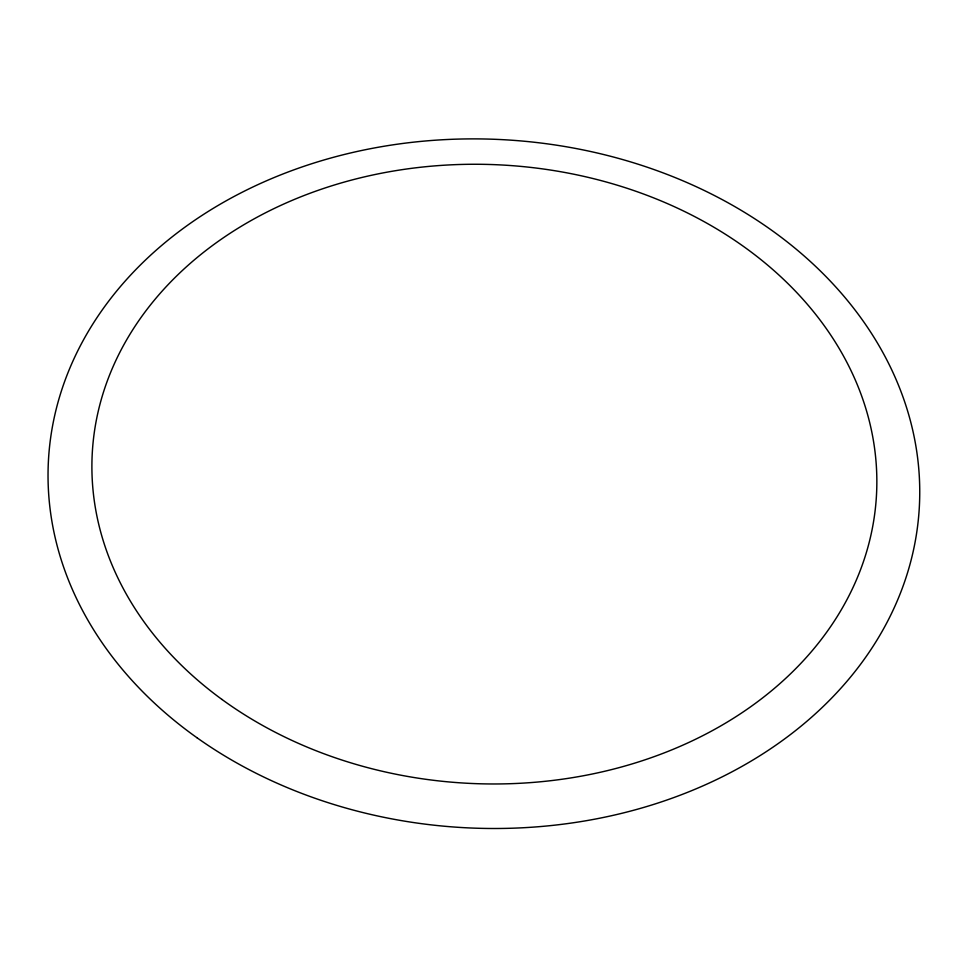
<?xml version="1.0" encoding="UTF-8"?>
<svg xmlns="http://www.w3.org/2000/svg" width="967" height="967" viewBox="0 0 967 967"><rect width="100%" height="100%" fill="white"/><g stroke="black" fill="none" stroke-linecap="round" stroke-linejoin="round"><path stroke-width="1.45" d="M197.195 737.894A436.081 344.554 2.9 0 0 911.555 558.358A436.081 344.554 2.9 0 0 342.91 154.829A436.081 344.554 2.9 0 0 197.195 737.894M221.987 699.467A392.675 309.621 2.9 0 0 868.342 545.618A392.675 309.621 2.9 0 0 362.782 177.263A392.675 309.621 2.9 0 0 221.987 699.467"/></g></svg>
